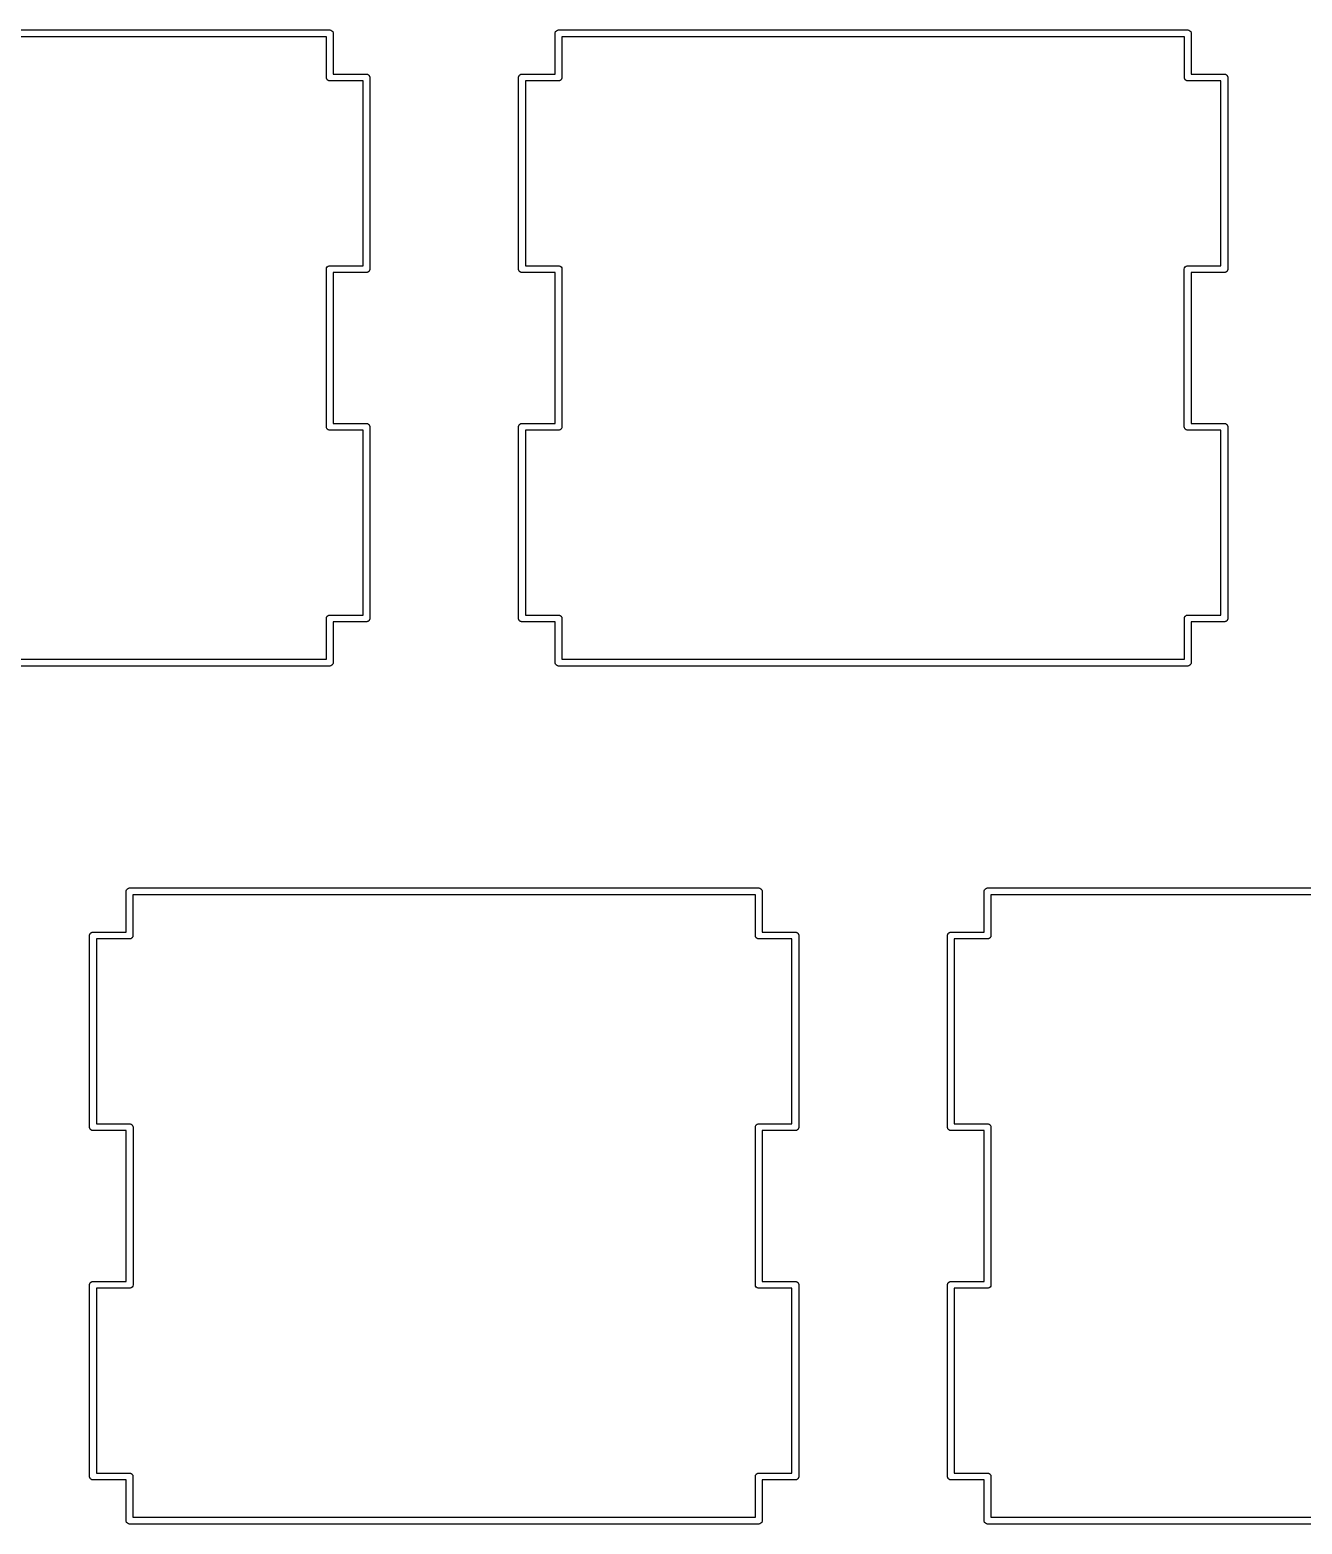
# Model space of a CAD drawing. Extents: x 24 to 395, y -191 to -67.
# Drawn here: x 95.58 to 123.83, y -126.12 to -92.95 of the extents above; entities that cross this region are included whole.
import ezdxf

# ---------------------------------------------------------------- set-up
doc = ezdxf.new("R2010")
doc.units = 0
doc.header["$MEASUREMENT"] = 0
doc.layers.add('BLACK', color=7, linetype='CONTINUOUS')

msp = doc.modelspace()

# ---------------------------------------------------------------- linework, layer by layer
at = {"layer": 'Black'}
for p, q in [((88.265, -92.9513), (102.235, -92.9513)), ((102.16, -93.1037), (88.34, -93.1037)), ((102.16, -94.0079), (102.16, -93.1037)), ((102.235, -92.9513), (102.261, -92.9559)), ((102.261, -92.9559), (102.284, -92.9691)), ((102.284, -92.9691), (102.301, -92.9894)), ((102.301, -92.9894), (102.31, -93.0143)), ((102.31, -93.0143), (102.31, -93.0407)), ((102.31, -93.0407), (102.31, -93.0408)), ((102.31, -93.0408), (102.31, -93.9329)), ((107.24, -93.0143), (107.249, -92.9894)), ((107.24, -93.0407), (107.24, -93.0143)), ((107.24, -93.0408), (107.24, -93.0407)), ((107.24, -93.9329), (107.24, -93.0408)), ((107.249, -92.9894), (107.266, -92.9691)), ((107.266, -92.9691), (107.289, -92.9559)), ((107.289, -92.9559), (107.315, -92.9513)), ((107.315, -92.9513), (121.285, -92.9513)), ((107.39, -93.1037), (107.39, -94.0079)), ((121.21, -93.1037), (107.39, -93.1037)), ((121.21, -94.0079), (121.21, -93.1037)), ((121.285, -92.9513), (121.311, -92.9559)), ((121.311, -92.9559), (121.334, -92.9691)), ((121.334, -92.9691), (121.351, -92.9894)), ((121.351, -92.9894), (121.36, -93.0143)), ((121.36, -93.0143), (121.36, -93.0407)), ((121.36, -93.0407), (121.36, -93.0408)), ((121.36, -93.0408), (121.36, -93.9329)), ((102.161, -94.0144), (102.16, -94.0079)), ((102.161, -94.021), (102.161, -94.0144)), ((102.163, -94.0271), (102.161, -94.021)), ((102.165, -94.0336), (102.163, -94.0271)), ((102.168, -94.0393), (102.165, -94.0336)), ((102.17, -94.0454), (102.168, -94.0393)), ((102.174, -94.0505), (102.17, -94.0454)), ((102.178, -94.0561), (102.174, -94.0505)), ((102.183, -94.0604), (102.178, -94.0561)), ((102.187, -94.0654), (102.183, -94.0604)), ((102.192, -94.0687), (102.187, -94.0654)), ((102.197, -94.0729), (102.192, -94.0687)), ((102.204, -94.0751), (102.197, -94.0729)), ((102.209, -94.0784), (102.204, -94.0751)), ((102.216, -94.0796), (102.209, -94.0784)), ((102.222, -94.0818), (102.216, -94.0796)), ((102.229, -94.0818), (102.222, -94.0818)), ((102.235, -94.0829), (102.229, -94.0818)), ((102.973, -94.0829), (102.235, -94.0829)), ((102.31, -93.9329), (103.048, -93.9329)), ((102.973, -98.1874), (102.973, -94.0829)), ((103.048, -93.9329), (103.054, -93.9341)), ((103.054, -93.9341), (103.061, -93.9341)), ((103.061, -93.9341), (103.067, -93.9363)), ((103.067, -93.9363), (103.073, -93.9375)), ((103.073, -93.9375), (103.079, -93.9407)), ((103.079, -93.9407), (103.085, -93.943)), ((103.085, -93.943), (103.09, -93.9472)), ((103.09, -93.9472), (103.096, -93.9505)), ((103.096, -93.9505), (103.1, -93.9555)), ((103.1, -93.9555), (103.105, -93.9597)), ((103.105, -93.9597), (103.109, -93.9654)), ((103.109, -93.9654), (103.113, -93.9704)), ((103.113, -93.9704), (103.115, -93.9766)), ((103.115, -93.9766), (103.118, -93.9823)), ((103.118, -93.9823), (103.119, -93.9887)), ((103.119, -93.9887), (103.122, -93.9949)), ((103.122, -93.9949), (103.122, -94.0015)), ((103.122, -94.0015), (103.123, -94.0079)), ((103.123, -94.0079), (103.123, -98.2624)), ((106.427, -94.0079), (106.428, -94.0015)), ((106.427, -98.2624), (106.427, -94.0079)), ((106.428, -93.9949), (106.431, -93.9887)), ((106.428, -94.0015), (106.428, -93.9949)), ((106.431, -93.9887), (106.432, -93.9823)), ((106.432, -93.9823), (106.435, -93.9766)), ((106.435, -93.9766), (106.437, -93.9704)), ((106.437, -93.9704), (106.441, -93.9654)), ((106.441, -93.9654), (106.445, -93.9597)), ((106.445, -93.9597), (106.45, -93.9555)), ((106.45, -93.9555), (106.454, -93.9505)), ((106.454, -93.9505), (106.46, -93.9472)), ((106.46, -93.9472), (106.465, -93.943)), ((106.465, -93.943), (106.471, -93.9407)), ((106.471, -93.9407), (106.477, -93.9375)), ((106.477, -93.9375), (106.483, -93.9363)), ((106.483, -93.9363), (106.489, -93.9341)), ((106.489, -93.9341), (106.496, -93.9341)), ((106.496, -93.9341), (106.502, -93.9329)), ((106.502, -93.9329), (107.24, -93.9329)), ((107.315, -94.0829), (106.577, -94.0829)), ((106.577, -94.0829), (106.577, -98.1874)), ((107.321, -94.0818), (107.315, -94.0829)), ((107.328, -94.0818), (107.321, -94.0818)), ((107.334, -94.0796), (107.328, -94.0818)), ((107.341, -94.0784), (107.334, -94.0796)), ((107.346, -94.0751), (107.341, -94.0784)), ((107.352, -94.0729), (107.346, -94.0751)), ((107.358, -94.0687), (107.352, -94.0729)), ((107.363, -94.0654), (107.358, -94.0687)), ((107.367, -94.0604), (107.363, -94.0654)), ((107.372, -94.0561), (107.367, -94.0604)), ((107.376, -94.0505), (107.372, -94.0561)), ((107.38, -94.0454), (107.376, -94.0505)), ((107.382, -94.0393), (107.38, -94.0454)), ((107.385, -94.0336), (107.382, -94.0393)), ((107.387, -94.0271), (107.385, -94.0336)), ((107.389, -94.021), (107.387, -94.0271)), ((107.39, -94.0079), (107.389, -94.0144)), ((107.389, -94.0144), (107.389, -94.021)), ((121.211, -94.0144), (121.21, -94.0079)), ((121.211, -94.021), (121.211, -94.0144)), ((121.213, -94.0271), (121.211, -94.021)), ((121.215, -94.0336), (121.213, -94.0271)), ((121.218, -94.0393), (121.215, -94.0336)), ((121.22, -94.0454), (121.218, -94.0393)), ((121.224, -94.0505), (121.22, -94.0454)), ((121.228, -94.0561), (121.224, -94.0505)), ((121.233, -94.0604), (121.228, -94.0561)), ((121.237, -94.0654), (121.233, -94.0604)), ((121.242, -94.0687), (121.237, -94.0654)), ((121.247, -94.0729), (121.242, -94.0687)), ((121.254, -94.0751), (121.247, -94.0729)), ((121.259, -94.0784), (121.254, -94.0751)), ((121.266, -94.0796), (121.259, -94.0784)), ((121.272, -94.0818), (121.266, -94.0796)), ((121.279, -94.0818), (121.272, -94.0818)), ((121.285, -94.0829), (121.279, -94.0818)), ((122.023, -94.0829), (121.285, -94.0829)), ((121.36, -93.9329), (122.098, -93.9329)), ((122.023, -98.1874), (122.023, -94.0829)), ((122.098, -93.9329), (122.104, -93.9341)), ((122.104, -93.9341), (122.111, -93.9341)), ((122.111, -93.9341), (122.117, -93.9363)), ((122.117, -93.9363), (122.123, -93.9375)), ((122.123, -93.9375), (122.129, -93.9407)), ((122.129, -93.9407), (122.135, -93.943)), ((122.135, -93.943), (122.14, -93.9472)), ((122.14, -93.9472), (122.146, -93.9505)), ((122.146, -93.9505), (122.15, -93.9555)), ((122.15, -93.9555), (122.155, -93.9597)), ((122.155, -93.9597), (122.159, -93.9654)), ((122.159, -93.9654), (122.163, -93.9704)), ((122.163, -93.9704), (122.165, -93.9766)), ((122.165, -93.9766), (122.168, -93.9823)), ((122.168, -93.9823), (122.169, -93.9887)), ((122.169, -93.9887), (122.172, -93.9949)), ((122.172, -93.9949), (122.172, -94.0015)), ((122.172, -94.0015), (122.173, -94.0079)), ((122.173, -94.0079), (122.173, -98.2624)), ((102.197, -98.1964), (102.222, -98.1874)), ((102.222, -98.1874), (102.248, -98.1874)), ((102.248, -98.1874), (102.248, -98.1874)), ((102.248, -98.1874), (102.973, -98.1874)), ((106.577, -98.1874), (107.302, -98.1874)), ((107.302, -98.1874), (107.302, -98.1874)), ((107.302, -98.1874), (107.328, -98.1874)), ((107.328, -98.1874), (107.353, -98.1964)), ((121.247, -98.1964), (121.272, -98.1874)), ((121.272, -98.1874), (121.298, -98.1874)), ((121.298, -98.1874), (121.298, -98.1874)), ((121.298, -98.1874), (122.023, -98.1874)), ((102.159, -98.2624), (102.163, -98.2364)), ((102.159, -101.763), (102.159, -98.2624)), ((102.163, -98.2364), (102.177, -98.2135)), ((102.177, -98.2135), (102.197, -98.1964)), ((103.048, -98.3374), (102.311, -98.3374)), ((102.311, -98.3374), (102.311, -101.688)), ((103.054, -98.3363), (103.048, -98.3374)), ((103.061, -98.3363), (103.054, -98.3363)), ((103.067, -98.3341), (103.061, -98.3363)), ((103.073, -98.3329), (103.067, -98.3341)), ((103.079, -98.3296), (103.073, -98.3329)), ((103.085, -98.3274), (103.079, -98.3296)), ((103.09, -98.3232), (103.085, -98.3274)), ((103.096, -98.3199), (103.09, -98.3232)), ((103.1, -98.3149), (103.096, -98.3199)), ((103.105, -98.3106), (103.1, -98.3149)), ((103.109, -98.305), (103.105, -98.3106)), ((103.113, -98.2999), (103.109, -98.305)), ((103.115, -98.2938), (103.113, -98.2999)), ((103.118, -98.2881), (103.115, -98.2938)), ((103.119, -98.2816), (103.118, -98.2881)), ((103.122, -98.2755), (103.119, -98.2816)), ((103.123, -98.2624), (103.122, -98.2689)), ((103.122, -98.2689), (103.122, -98.2755)), ((106.428, -98.2689), (106.427, -98.2624)), ((106.428, -98.2755), (106.428, -98.2689)), ((106.431, -98.2816), (106.428, -98.2755)), ((106.432, -98.2881), (106.431, -98.2816)), ((106.435, -98.2938), (106.432, -98.2881)), ((106.437, -98.2999), (106.435, -98.2938)), ((106.441, -98.305), (106.437, -98.2999)), ((106.445, -98.3106), (106.441, -98.305)), ((106.45, -98.3149), (106.445, -98.3106)), ((106.454, -98.3199), (106.45, -98.3149)), ((106.46, -98.3232), (106.454, -98.3199)), ((106.465, -98.3274), (106.46, -98.3232)), ((106.471, -98.3296), (106.465, -98.3274)), ((106.477, -98.3329), (106.471, -98.3296)), ((106.483, -98.3341), (106.477, -98.3329)), ((106.489, -98.3363), (106.483, -98.3341)), ((106.496, -98.3363), (106.489, -98.3363)), ((106.502, -98.3374), (106.496, -98.3363)), ((107.239, -98.3374), (106.502, -98.3374)), ((107.239, -101.688), (107.239, -98.3374)), ((107.353, -98.1964), (107.373, -98.2135)), ((107.373, -98.2135), (107.387, -98.2364)), ((107.387, -98.2364), (107.391, -98.2624)), ((107.391, -98.2624), (107.391, -101.763)), ((121.209, -98.2624), (121.213, -98.2364)), ((121.209, -101.763), (121.209, -98.2624)), ((121.213, -98.2364), (121.227, -98.2135)), ((121.227, -98.2135), (121.247, -98.1964)), ((122.098, -98.3374), (121.361, -98.3374)), ((121.361, -98.3374), (121.361, -101.688)), ((122.104, -98.3363), (122.098, -98.3374)), ((122.111, -98.3363), (122.104, -98.3363)), ((122.117, -98.3341), (122.111, -98.3363)), ((122.123, -98.3329), (122.117, -98.3341)), ((122.129, -98.3296), (122.123, -98.3329)), ((122.135, -98.3274), (122.129, -98.3296)), ((122.14, -98.3232), (122.135, -98.3274)), ((122.146, -98.3199), (122.14, -98.3232)), ((122.15, -98.3149), (122.146, -98.3199)), ((122.155, -98.3106), (122.15, -98.3149)), ((122.159, -98.305), (122.155, -98.3106)), ((122.163, -98.2999), (122.159, -98.305)), ((122.165, -98.2938), (122.163, -98.2999)), ((122.168, -98.2881), (122.165, -98.2938)), ((122.169, -98.2816), (122.168, -98.2881)), ((122.172, -98.2755), (122.169, -98.2816)), ((122.173, -98.2624), (122.172, -98.2689)), ((122.172, -98.2689), (122.172, -98.2755)), ((102.163, -101.789), (102.159, -101.763)), ((102.177, -101.812), (102.163, -101.789)), ((102.197, -101.829), (102.177, -101.812)), ((102.222, -101.838), (102.197, -101.829)), ((102.248, -101.838), (102.222, -101.838)), ((102.973, -101.838), (102.248, -101.838)), ((102.248, -101.838), (102.248, -101.838)), ((102.311, -101.688), (103.048, -101.688)), ((102.973, -105.942), (102.973, -101.838)), ((103.048, -101.688), (103.054, -101.689)), ((103.054, -101.689), (103.061, -101.689)), ((103.061, -101.689), (103.067, -101.691)), ((103.067, -101.691), (103.073, -101.692)), ((103.073, -101.692), (103.079, -101.695)), ((103.079, -101.695), (103.085, -101.698)), ((103.085, -101.698), (103.09, -101.702)), ((103.09, -101.702), (103.096, -101.705)), ((103.096, -101.705), (103.1, -101.71)), ((103.1, -101.71), (103.105, -101.714)), ((103.105, -101.714), (103.109, -101.72)), ((103.109, -101.72), (103.113, -101.725)), ((103.113, -101.725), (103.115, -101.731)), ((103.115, -101.731), (103.118, -101.737)), ((103.118, -101.737), (103.119, -101.743)), ((103.119, -101.743), (103.122, -101.75)), ((103.122, -101.75), (103.122, -101.756)), ((103.122, -101.756), (103.123, -101.763)), ((103.123, -101.763), (103.123, -106.017)), ((106.427, -101.763), (106.428, -101.756)), ((106.427, -106.017), (106.427, -101.763)), ((106.428, -101.75), (106.431, -101.743)), ((106.428, -101.756), (106.428, -101.75)), ((106.431, -101.743), (106.432, -101.737)), ((106.432, -101.737), (106.435, -101.731)), ((106.435, -101.731), (106.437, -101.725)), ((106.437, -101.725), (106.441, -101.72)), ((106.441, -101.72), (106.445, -101.714)), ((106.445, -101.714), (106.45, -101.71)), ((106.45, -101.71), (106.454, -101.705)), ((106.454, -101.705), (106.46, -101.702)), ((106.46, -101.702), (106.465, -101.698)), ((106.465, -101.698), (106.471, -101.695)), ((106.471, -101.695), (106.477, -101.692)), ((106.477, -101.692), (106.483, -101.691)), ((106.483, -101.691), (106.489, -101.689)), ((106.489, -101.689), (106.496, -101.689)), ((106.496, -101.689), (106.502, -101.688)), ((106.502, -101.688), (107.239, -101.688)), ((107.302, -101.838), (106.577, -101.838)), ((106.577, -101.838), (106.577, -105.942)), ((107.328, -101.838), (107.302, -101.838)), ((107.302, -101.838), (107.302, -101.838)), ((107.353, -101.829), (107.328, -101.838)), ((107.373, -101.812), (107.353, -101.829)), ((107.387, -101.789), (107.373, -101.812)), ((107.391, -101.763), (107.387, -101.789)), ((121.213, -101.789), (121.209, -101.763)), ((121.227, -101.812), (121.213, -101.789)), ((121.247, -101.829), (121.227, -101.812)), ((121.272, -101.838), (121.247, -101.829)), ((121.298, -101.838), (121.272, -101.838)), ((122.023, -101.838), (121.298, -101.838)), ((121.298, -101.838), (121.298, -101.838)), ((121.361, -101.688), (122.098, -101.688)), ((122.023, -105.942), (122.023, -101.838)), ((122.098, -101.688), (122.104, -101.689)), ((122.104, -101.689), (122.111, -101.689)), ((122.111, -101.689), (122.117, -101.691)), ((122.117, -101.691), (122.123, -101.692)), ((122.123, -101.692), (122.129, -101.695)), ((122.129, -101.695), (122.135, -101.698)), ((122.135, -101.698), (122.14, -101.702)), ((122.14, -101.702), (122.146, -101.705)), ((122.146, -101.705), (122.15, -101.71)), ((122.15, -101.71), (122.155, -101.714)), ((122.155, -101.714), (122.159, -101.72)), ((122.159, -101.72), (122.163, -101.725)), ((122.163, -101.725), (122.165, -101.731)), ((122.165, -101.731), (122.168, -101.737)), ((122.168, -101.737), (122.169, -101.743)), ((122.169, -101.743), (122.172, -101.75)), ((122.172, -101.75), (122.172, -101.756)), ((122.172, -101.756), (122.173, -101.763)), ((122.173, -101.763), (122.173, -106.017)), ((102.16, -106.017), (102.161, -106.011)), ((102.16, -106.921), (102.16, -106.017)), ((102.161, -106.004), (102.163, -105.998)), ((102.161, -106.011), (102.161, -106.004)), ((102.163, -105.998), (102.165, -105.991)), ((102.165, -105.991), (102.168, -105.986)), ((102.168, -105.986), (102.17, -105.98)), ((102.17, -105.98), (102.174, -105.975)), ((102.174, -105.975), (102.178, -105.969)), ((102.178, -105.969), (102.183, -105.965)), ((102.183, -105.965), (102.187, -105.96)), ((102.187, -105.96), (102.192, -105.956)), ((102.192, -105.956), (102.197, -105.952)), ((102.197, -105.952), (102.204, -105.95)), ((102.204, -105.95), (102.209, -105.947)), ((102.209, -105.947), (102.216, -105.945)), ((102.216, -105.945), (102.222, -105.943)), ((102.222, -105.943), (102.229, -105.943)), ((102.229, -105.943), (102.235, -105.942)), ((102.235, -105.942), (102.973, -105.942)), ((103.048, -106.092), (102.31, -106.092)), ((102.31, -106.092), (102.31, -106.984)), ((103.054, -106.091), (103.048, -106.092)), ((103.061, -106.091), (103.054, -106.091)), ((103.067, -106.089), (103.061, -106.091)), ((103.073, -106.088), (103.067, -106.089)), ((103.079, -106.084), (103.073, -106.088)), ((103.085, -106.082), (103.079, -106.084)), ((103.09, -106.078), (103.085, -106.082)), ((103.096, -106.075), (103.09, -106.078)), ((103.1, -106.069), (103.096, -106.075)), ((103.105, -106.065), (103.1, -106.069)), ((103.109, -106.06), (103.105, -106.065)), ((103.113, -106.055), (103.109, -106.06)), ((103.115, -106.048), (103.113, -106.055)), ((103.118, -106.043), (103.115, -106.048)), ((103.119, -106.036), (103.118, -106.043)), ((103.122, -106.03), (103.119, -106.036)), ((103.123, -106.017), (103.122, -106.024)), ((103.122, -106.024), (103.122, -106.03)), ((106.428, -106.024), (106.427, -106.017)), ((106.428, -106.03), (106.428, -106.024)), ((106.431, -106.036), (106.428, -106.03)), ((106.432, -106.043), (106.431, -106.036)), ((106.435, -106.048), (106.432, -106.043)), ((106.437, -106.055), (106.435, -106.048)), ((106.441, -106.06), (106.437, -106.055)), ((106.445, -106.065), (106.441, -106.06)), ((106.45, -106.069), (106.445, -106.065)), ((106.454, -106.075), (106.45, -106.069)), ((106.46, -106.078), (106.454, -106.075)), ((106.465, -106.082), (106.46, -106.078)), ((106.471, -106.084), (106.465, -106.082)), ((106.477, -106.088), (106.471, -106.084)), ((106.483, -106.089), (106.477, -106.088)), ((106.489, -106.091), (106.483, -106.089)), ((106.496, -106.091), (106.489, -106.091)), ((106.502, -106.092), (106.496, -106.091)), ((107.24, -106.092), (106.502, -106.092)), ((106.577, -105.942), (107.315, -105.942)), ((107.24, -106.984), (107.24, -106.092)), ((107.315, -105.942), (107.321, -105.943)), ((107.321, -105.943), (107.328, -105.943)), ((107.328, -105.943), (107.334, -105.945)), ((107.334, -105.945), (107.341, -105.947)), ((107.341, -105.947), (107.346, -105.95)), ((107.346, -105.95), (107.352, -105.952)), ((107.352, -105.952), (107.358, -105.956)), ((107.358, -105.956), (107.363, -105.96)), ((107.363, -105.96), (107.367, -105.965)), ((107.367, -105.965), (107.372, -105.969)), ((107.372, -105.969), (107.376, -105.975)), ((107.376, -105.975), (107.38, -105.98)), ((107.38, -105.98), (107.382, -105.986)), ((107.382, -105.986), (107.385, -105.991)), ((107.385, -105.991), (107.387, -105.998)), ((107.387, -105.998), (107.389, -106.004)), ((107.389, -106.004), (107.389, -106.011)), ((107.389, -106.011), (107.39, -106.017)), ((107.39, -106.017), (107.39, -106.921)), ((121.21, -106.017), (121.211, -106.011)), ((121.21, -106.921), (121.21, -106.017)), ((121.211, -106.004), (121.213, -105.998)), ((121.211, -106.011), (121.211, -106.004)), ((121.213, -105.998), (121.215, -105.991)), ((121.215, -105.991), (121.218, -105.986)), ((121.218, -105.986), (121.22, -105.98)), ((121.22, -105.98), (121.224, -105.975)), ((121.224, -105.975), (121.228, -105.969)), ((121.228, -105.969), (121.233, -105.965)), ((121.233, -105.965), (121.237, -105.96)), ((121.237, -105.96), (121.242, -105.956)), ((121.242, -105.956), (121.247, -105.952)), ((121.247, -105.952), (121.254, -105.95)), ((121.254, -105.95), (121.259, -105.947)), ((121.259, -105.947), (121.266, -105.945)), ((121.266, -105.945), (121.272, -105.943)), ((121.272, -105.943), (121.279, -105.943)), ((121.279, -105.943), (121.285, -105.942)), ((121.285, -105.942), (122.023, -105.942)), ((122.098, -106.092), (121.36, -106.092)), ((121.36, -106.092), (121.36, -106.984)), ((122.104, -106.091), (122.098, -106.092)), ((122.111, -106.091), (122.104, -106.091)), ((122.117, -106.089), (122.111, -106.091)), ((122.123, -106.088), (122.117, -106.089)), ((122.129, -106.084), (122.123, -106.088)), ((122.135, -106.082), (122.129, -106.084)), ((122.14, -106.078), (122.135, -106.082)), ((122.146, -106.075), (122.14, -106.078)), ((122.15, -106.069), (122.146, -106.075)), ((122.155, -106.065), (122.15, -106.069)), ((122.159, -106.06), (122.155, -106.065)), ((122.163, -106.055), (122.159, -106.06)), ((122.165, -106.048), (122.163, -106.055)), ((122.168, -106.043), (122.165, -106.048)), ((122.169, -106.036), (122.168, -106.043)), ((122.172, -106.03), (122.169, -106.036)), ((122.173, -106.017), (122.172, -106.024)), ((122.172, -106.024), (122.172, -106.03)), ((102.235, -107.074), (88.265, -107.074)), ((88.34, -106.921), (102.16, -106.921)), ((102.261, -107.069), (102.235, -107.074)), ((102.284, -107.056), (102.261, -107.069)), ((102.301, -107.036), (102.284, -107.056)), ((102.31, -107.011), (102.301, -107.036)), ((102.31, -106.984), (102.31, -106.984)), ((102.31, -106.984), (102.31, -107.011)), ((107.24, -107.011), (107.24, -106.984)), ((107.24, -106.984), (107.24, -106.984)), ((107.249, -107.036), (107.24, -107.011)), ((107.266, -107.056), (107.249, -107.036)), ((107.289, -107.069), (107.266, -107.056)), ((107.315, -107.074), (107.289, -107.069)), ((121.285, -107.074), (107.315, -107.074)), ((107.39, -106.921), (121.21, -106.921)), ((121.311, -107.069), (121.285, -107.074)), ((121.334, -107.056), (121.311, -107.069)), ((121.351, -107.036), (121.334, -107.056)), ((121.36, -107.011), (121.351, -107.036)), ((121.36, -106.984), (121.36, -106.984)), ((121.36, -106.984), (121.36, -107.011)), ((97.715, -112.064), (97.724, -112.039)), ((97.715, -112.091), (97.715, -112.064)), ((97.715, -112.983), (97.715, -112.091)), ((97.715, -112.091), (97.715, -112.091)), ((97.724, -112.039), (97.741, -112.019)), ((97.741, -112.019), (97.7639, -112.006)), ((97.7639, -112.006), (97.79, -112.001)), ((97.79, -112.001), (111.76, -112.001)), ((111.76, -112.001), (111.786, -112.006)), ((111.786, -112.006), (111.809, -112.019)), ((111.809, -112.019), (111.826, -112.039)), ((111.826, -112.039), (111.835, -112.064)), ((111.835, -112.064), (111.835, -112.091)), ((111.835, -112.091), (111.835, -112.091)), ((111.835, -112.091), (111.835, -112.983)), ((116.765, -112.064), (116.774, -112.039)), ((116.765, -112.091), (116.765, -112.064)), ((116.765, -112.983), (116.765, -112.091)), ((116.765, -112.091), (116.765, -112.091)), ((116.774, -112.039), (116.791, -112.019)), ((116.791, -112.019), (116.814, -112.006)), ((116.814, -112.006), (116.84, -112.001)), ((116.84, -112.001), (130.81, -112.001)), ((97.865, -112.154), (97.865, -113.058)), ((111.685, -112.154), (97.865, -112.154)), ((111.685, -113.058), (111.685, -112.154)), ((116.915, -112.154), (116.915, -113.058)), ((130.735, -112.154), (116.915, -112.154)), ((96.9022, -113.058), (96.9033, -113.051)), ((96.9022, -117.312), (96.9022, -113.058)), ((96.9033, -113.045), (96.9056, -113.039)), ((96.9033, -113.051), (96.9033, -113.045)), ((96.9056, -113.039), (96.9067, -113.032)), ((96.9067, -113.032), (96.91, -113.027)), ((96.91, -113.027), (96.9122, -113.02)), ((96.9122, -113.02), (96.9165, -113.015)), ((96.9165, -113.015), (96.9197, -113.01)), ((96.9197, -113.01), (96.9248, -113.006)), ((96.9248, -113.006), (96.929, -113)), ((96.929, -113), (96.9347, -112.997)), ((96.9347, -112.997), (96.9397, -112.993)), ((96.9397, -112.993), (96.9459, -112.991)), ((96.9459, -112.991), (96.9515, -112.987)), ((96.9515, -112.987), (96.958, -112.986)), ((96.958, -112.986), (96.9642, -112.984)), ((96.9642, -112.984), (96.9707, -112.984)), ((96.9707, -112.984), (96.9772, -112.983)), ((96.9772, -112.983), (97.715, -112.983)), ((97.8382, -113.115), (97.8325, -113.119)), ((97.8424, -113.11), (97.8382, -113.115)), ((97.8475, -113.106), (97.8424, -113.11)), ((97.8507, -113.1), (97.8475, -113.106)), ((97.855, -113.095), (97.8507, -113.1)), ((97.8572, -113.089), (97.855, -113.095)), ((97.8605, -113.084), (97.8572, -113.089)), ((97.8616, -113.077), (97.8605, -113.084)), ((97.8639, -113.071), (97.8616, -113.077)), ((97.865, -113.058), (97.8639, -113.064)), ((97.8639, -113.064), (97.8639, -113.071)), ((111.686, -113.064), (111.685, -113.058)), ((111.686, -113.071), (111.686, -113.064)), ((111.688, -113.077), (111.686, -113.071)), ((111.69, -113.084), (111.688, -113.077)), ((111.693, -113.089), (111.69, -113.084)), ((111.695, -113.095), (111.693, -113.089)), ((111.699, -113.1), (111.695, -113.095)), ((111.703, -113.106), (111.699, -113.1)), ((111.708, -113.11), (111.703, -113.106)), ((111.712, -113.115), (111.708, -113.11)), ((111.717, -113.119), (111.712, -113.115)), ((111.835, -112.983), (112.573, -112.983)), ((112.573, -112.983), (112.579, -112.984)), ((112.579, -112.984), (112.586, -112.984)), ((112.586, -112.984), (112.592, -112.986)), ((112.592, -112.986), (112.598, -112.987)), ((112.598, -112.987), (112.604, -112.991)), ((112.604, -112.991), (112.61, -112.993)), ((112.61, -112.993), (112.615, -112.997)), ((112.615, -112.997), (112.621, -113)), ((112.621, -113), (112.625, -113.006)), ((112.625, -113.006), (112.63, -113.01)), ((112.63, -113.01), (112.634, -113.015)), ((112.634, -113.015), (112.638, -113.02)), ((112.638, -113.02), (112.64, -113.027)), ((112.64, -113.027), (112.643, -113.032)), ((112.643, -113.032), (112.644, -113.039)), ((112.644, -113.039), (112.647, -113.045)), ((112.647, -113.045), (112.647, -113.051)), ((112.647, -113.051), (112.648, -113.058)), ((112.648, -113.058), (112.648, -117.312)), ((115.952, -113.058), (115.953, -113.051)), ((115.952, -117.312), (115.952, -113.058)), ((115.953, -113.045), (115.956, -113.039)), ((115.953, -113.051), (115.953, -113.045)), ((115.956, -113.039), (115.957, -113.032)), ((115.957, -113.032), (115.96, -113.027)), ((115.96, -113.027), (115.962, -113.02)), ((115.962, -113.02), (115.966, -113.015)), ((115.966, -113.015), (115.97, -113.01)), ((115.97, -113.01), (115.975, -113.006)), ((115.975, -113.006), (115.979, -113)), ((115.979, -113), (115.985, -112.997)), ((115.985, -112.997), (115.99, -112.993)), ((115.99, -112.993), (115.996, -112.991)), ((115.996, -112.991), (116.002, -112.987)), ((116.002, -112.987), (116.008, -112.986)), ((116.008, -112.986), (116.014, -112.984)), ((116.014, -112.984), (116.021, -112.984)), ((116.021, -112.984), (116.027, -112.983)), ((116.027, -112.983), (116.765, -112.983)), ((116.888, -113.115), (116.883, -113.119)), ((116.892, -113.11), (116.888, -113.115)), ((116.897, -113.106), (116.892, -113.11)), ((116.901, -113.1), (116.897, -113.106)), ((116.905, -113.095), (116.901, -113.1)), ((116.907, -113.089), (116.905, -113.095)), ((116.91, -113.084), (116.907, -113.089)), ((116.912, -113.077), (116.91, -113.084)), ((116.914, -113.071), (116.912, -113.077)), ((116.915, -113.058), (116.914, -113.064)), ((116.914, -113.064), (116.914, -113.071)), ((97.79, -113.133), (97.0522, -113.133)), ((97.0522, -113.133), (97.0522, -117.237)), ((97.7965, -113.132), (97.79, -113.133)), ((97.803, -113.132), (97.7965, -113.132)), ((97.8092, -113.13), (97.803, -113.132)), ((97.8157, -113.128), (97.8092, -113.13)), ((97.8213, -113.125), (97.8157, -113.128)), ((97.8275, -113.123), (97.8213, -113.125)), ((97.8325, -113.119), (97.8275, -113.123)), ((111.722, -113.123), (111.717, -113.119)), ((111.729, -113.125), (111.722, -113.123)), ((111.734, -113.128), (111.729, -113.125)), ((111.741, -113.13), (111.734, -113.128)), ((111.747, -113.132), (111.741, -113.13)), ((111.754, -113.132), (111.747, -113.132)), ((111.76, -113.133), (111.754, -113.132)), ((112.498, -113.133), (111.76, -113.133)), ((112.498, -117.237), (112.498, -113.133)), ((116.84, -113.133), (116.102, -113.133)), ((116.102, -113.133), (116.102, -117.237)), ((116.846, -113.132), (116.84, -113.133)), ((116.853, -113.132), (116.846, -113.132)), ((116.859, -113.13), (116.853, -113.132)), ((116.866, -113.128), (116.859, -113.13)), ((116.871, -113.125), (116.866, -113.128)), ((116.877, -113.123), (116.871, -113.125)), ((116.883, -113.119), (116.877, -113.123)), ((96.9033, -117.319), (96.9022, -117.312)), ((96.9033, -117.325), (96.9033, -117.319)), ((96.9056, -117.332), (96.9033, -117.325)), ((96.9067, -117.338), (96.9056, -117.332)), ((96.91, -117.344), (96.9067, -117.338)), ((96.9122, -117.35), (96.91, -117.344)), ((96.9165, -117.355), (96.9122, -117.35)), ((96.9197, -117.361), (96.9165, -117.355)), ((96.9248, -117.365), (96.9197, -117.361)), ((96.929, -117.37), (96.9248, -117.365)), ((96.9347, -117.373), (96.929, -117.37)), ((96.9397, -117.377), (96.9347, -117.373)), ((96.9459, -117.38), (96.9397, -117.377)), ((96.9515, -117.383), (96.9459, -117.38)), ((96.958, -117.384), (96.9515, -117.383)), ((96.9642, -117.386), (96.958, -117.384)), ((96.9707, -117.386), (96.9642, -117.386)), ((96.9772, -117.387), (96.9707, -117.386)), ((97.7138, -117.387), (96.9772, -117.387)), ((97.0522, -117.237), (97.7767, -117.237)), ((97.7138, -120.738), (97.7138, -117.387)), ((97.7767, -117.237), (97.7768, -117.237)), ((97.7768, -117.237), (97.8032, -117.237)), ((97.8032, -117.237), (97.8281, -117.246)), ((97.8281, -117.246), (97.8484, -117.263)), ((97.8484, -117.263), (97.8616, -117.286)), ((97.8616, -117.286), (97.8662, -117.312)), ((97.8662, -117.312), (97.8662, -120.813)), ((111.684, -117.312), (111.688, -117.286)), ((111.684, -120.813), (111.684, -117.312)), ((111.688, -117.286), (111.702, -117.263)), ((111.702, -117.263), (111.722, -117.246)), ((111.722, -117.246), (111.747, -117.237)), ((111.747, -117.237), (111.773, -117.237)), ((111.773, -117.237), (111.773, -117.237)), ((111.773, -117.237), (112.498, -117.237)), ((112.573, -117.387), (111.836, -117.387)), ((111.836, -117.387), (111.836, -120.738)), ((112.579, -117.386), (112.573, -117.387)), ((112.586, -117.386), (112.579, -117.386)), ((112.592, -117.384), (112.586, -117.386)), ((112.598, -117.383), (112.592, -117.384)), ((112.604, -117.38), (112.598, -117.383)), ((112.61, -117.377), (112.604, -117.38)), ((112.615, -117.373), (112.61, -117.377)), ((112.621, -117.37), (112.615, -117.373)), ((112.625, -117.365), (112.621, -117.37)), ((112.63, -117.361), (112.625, -117.365)), ((112.634, -117.355), (112.63, -117.361)), ((112.638, -117.35), (112.634, -117.355)), ((112.64, -117.344), (112.638, -117.35)), ((112.643, -117.338), (112.64, -117.344)), ((112.644, -117.332), (112.643, -117.338)), ((112.647, -117.325), (112.644, -117.332)), ((112.648, -117.312), (112.647, -117.319)), ((112.647, -117.319), (112.647, -117.325)), ((115.953, -117.319), (115.952, -117.312)), ((115.953, -117.325), (115.953, -117.319)), ((115.956, -117.332), (115.953, -117.325)), ((115.957, -117.338), (115.956, -117.332)), ((115.96, -117.344), (115.957, -117.338)), ((115.962, -117.35), (115.96, -117.344)), ((115.966, -117.355), (115.962, -117.35)), ((115.97, -117.361), (115.966, -117.355)), ((115.975, -117.365), (115.97, -117.361)), ((115.979, -117.37), (115.975, -117.365)), ((115.985, -117.373), (115.979, -117.37)), ((115.99, -117.377), (115.985, -117.373)), ((115.996, -117.38), (115.99, -117.377)), ((116.002, -117.383), (115.996, -117.38)), ((116.008, -117.384), (116.002, -117.383)), ((116.014, -117.386), (116.008, -117.384)), ((116.021, -117.386), (116.014, -117.386)), ((116.027, -117.387), (116.021, -117.386)), ((116.764, -117.387), (116.027, -117.387)), ((116.102, -117.237), (116.827, -117.237)), ((116.764, -120.738), (116.764, -117.387)), ((116.827, -117.237), (116.827, -117.237)), ((116.827, -117.237), (116.853, -117.237)), ((116.853, -117.237), (116.878, -117.246)), ((116.878, -117.246), (116.898, -117.263)), ((116.898, -117.263), (116.912, -117.286)), ((116.912, -117.286), (116.916, -117.312)), ((116.916, -117.312), (116.916, -120.813)), ((96.9347, -120.752), (96.9397, -120.748)), ((96.9397, -120.748), (96.9459, -120.745)), ((96.9459, -120.745), (96.9515, -120.742)), ((96.9515, -120.742), (96.958, -120.741)), ((96.958, -120.741), (96.9642, -120.739)), ((96.9642, -120.739), (96.9707, -120.739)), ((96.9707, -120.739), (96.9772, -120.738)), ((96.9772, -120.738), (97.7138, -120.738)), ((111.836, -120.738), (112.573, -120.738)), ((112.573, -120.738), (112.579, -120.739)), ((112.579, -120.739), (112.586, -120.739)), ((112.586, -120.739), (112.592, -120.741)), ((112.592, -120.741), (112.598, -120.742)), ((112.598, -120.742), (112.604, -120.745)), ((112.604, -120.745), (112.61, -120.748)), ((112.61, -120.748), (112.615, -120.752)), ((115.985, -120.752), (115.99, -120.748)), ((115.99, -120.748), (115.996, -120.745)), ((115.996, -120.745), (116.002, -120.742)), ((116.002, -120.742), (116.008, -120.741)), ((116.008, -120.741), (116.014, -120.739)), ((116.014, -120.739), (116.021, -120.739)), ((116.021, -120.739), (116.027, -120.738)), ((116.027, -120.738), (116.764, -120.738)), ((96.9022, -120.813), (96.9033, -120.806)), ((96.9022, -125.067), (96.9022, -120.813)), ((96.9033, -120.8), (96.9056, -120.793)), ((96.9033, -120.806), (96.9033, -120.8)), ((96.9056, -120.793), (96.9067, -120.787)), ((96.9067, -120.787), (96.91, -120.781)), ((96.91, -120.781), (96.9122, -120.775)), ((96.9122, -120.775), (96.9165, -120.77)), ((96.9165, -120.77), (96.9197, -120.764)), ((96.9197, -120.764), (96.9248, -120.76)), ((96.9248, -120.76), (96.929, -120.755)), ((96.929, -120.755), (96.9347, -120.752)), ((97.7767, -120.888), (97.0522, -120.888)), ((97.0522, -120.888), (97.0522, -124.992)), ((97.7768, -120.888), (97.7767, -120.888)), ((97.8032, -120.888), (97.7768, -120.888)), ((97.8281, -120.879), (97.8032, -120.888)), ((97.8484, -120.862), (97.8281, -120.879)), ((97.8616, -120.839), (97.8484, -120.862)), ((97.8662, -120.813), (97.8616, -120.839)), ((111.688, -120.839), (111.684, -120.813)), ((111.702, -120.862), (111.688, -120.839)), ((111.722, -120.879), (111.702, -120.862)), ((111.747, -120.888), (111.722, -120.879)), ((111.773, -120.888), (111.747, -120.888)), ((112.498, -120.888), (111.773, -120.888)), ((111.773, -120.888), (111.773, -120.888)), ((112.498, -124.992), (112.498, -120.888)), ((112.615, -120.752), (112.621, -120.755)), ((112.621, -120.755), (112.625, -120.76)), ((112.625, -120.76), (112.63, -120.764)), ((112.63, -120.764), (112.634, -120.77)), ((112.634, -120.77), (112.638, -120.775)), ((112.638, -120.775), (112.64, -120.781)), ((112.64, -120.781), (112.643, -120.787)), ((112.643, -120.787), (112.644, -120.793)), ((112.644, -120.793), (112.647, -120.8)), ((112.647, -120.8), (112.647, -120.806)), ((112.647, -120.806), (112.648, -120.813)), ((112.648, -120.813), (112.648, -125.067)), ((115.952, -120.813), (115.953, -120.806)), ((115.952, -125.067), (115.952, -120.813)), ((115.953, -120.8), (115.956, -120.793)), ((115.953, -120.806), (115.953, -120.8)), ((115.956, -120.793), (115.957, -120.787)), ((115.957, -120.787), (115.96, -120.781)), ((115.96, -120.781), (115.962, -120.775)), ((115.962, -120.775), (115.966, -120.77)), ((115.966, -120.77), (115.97, -120.764)), ((115.97, -120.764), (115.975, -120.76)), ((115.975, -120.76), (115.979, -120.755)), ((115.979, -120.755), (115.985, -120.752)), ((116.827, -120.888), (116.102, -120.888)), ((116.102, -120.888), (116.102, -124.992)), ((116.853, -120.888), (116.827, -120.888)), ((116.827, -120.888), (116.827, -120.888)), ((116.878, -120.879), (116.853, -120.888)), ((116.898, -120.862), (116.878, -120.879)), ((116.912, -120.839), (116.898, -120.862)), ((116.916, -120.813), (116.912, -120.839)), ((97.0522, -124.992), (97.79, -124.992)), ((97.79, -124.992), (97.7965, -124.993)), ((97.7965, -124.993), (97.803, -124.993)), ((97.803, -124.993), (97.8092, -124.995)), ((97.8092, -124.995), (97.8157, -124.997)), ((97.8157, -124.997), (97.8213, -125)), ((97.8213, -125), (97.8275, -125.002)), ((97.8275, -125.002), (97.8325, -125.006)), ((97.8325, -125.006), (97.8382, -125.01)), ((97.8382, -125.01), (97.8424, -125.015)), ((97.8424, -125.015), (97.8475, -125.019)), ((97.8475, -125.019), (97.8507, -125.025)), ((97.8507, -125.025), (97.855, -125.03)), ((97.855, -125.03), (97.8572, -125.036)), ((97.8572, -125.036), (97.8605, -125.041)), ((97.8605, -125.041), (97.8616, -125.048)), ((97.8616, -125.048), (97.8639, -125.054)), ((97.8639, -125.054), (97.8639, -125.061)), ((97.8639, -125.061), (97.865, -125.067)), ((111.685, -125.067), (111.686, -125.061)), ((111.686, -125.054), (111.688, -125.048)), ((111.686, -125.061), (111.686, -125.054)), ((111.688, -125.048), (111.69, -125.041)), ((111.69, -125.041), (111.693, -125.036)), ((111.693, -125.036), (111.695, -125.03)), ((111.695, -125.03), (111.699, -125.025)), ((111.699, -125.025), (111.703, -125.019)), ((111.703, -125.019), (111.708, -125.015)), ((111.708, -125.015), (111.712, -125.01)), ((111.712, -125.01), (111.717, -125.006)), ((111.717, -125.006), (111.722, -125.002)), ((111.722, -125.002), (111.729, -125)), ((111.729, -125), (111.734, -124.997)), ((111.734, -124.997), (111.741, -124.995)), ((111.741, -124.995), (111.747, -124.993)), ((111.747, -124.993), (111.754, -124.993)), ((111.754, -124.993), (111.76, -124.992)), ((111.76, -124.992), (112.498, -124.992)), ((116.102, -124.992), (116.84, -124.992)), ((116.84, -124.992), (116.846, -124.993)), ((116.846, -124.993), (116.853, -124.993)), ((116.853, -124.993), (116.859, -124.995)), ((116.859, -124.995), (116.866, -124.997)), ((116.866, -124.997), (116.871, -125)), ((116.871, -125), (116.877, -125.002)), ((116.877, -125.002), (116.883, -125.006)), ((116.883, -125.006), (116.888, -125.01)), ((116.888, -125.01), (116.892, -125.015)), ((116.892, -125.015), (116.897, -125.019)), ((116.897, -125.019), (116.901, -125.025)), ((116.901, -125.025), (116.905, -125.03)), ((116.905, -125.03), (116.907, -125.036)), ((116.907, -125.036), (116.91, -125.041)), ((116.91, -125.041), (116.912, -125.048)), ((116.912, -125.048), (116.914, -125.054)), ((116.914, -125.054), (116.914, -125.061)), ((116.914, -125.061), (116.915, -125.067)), ((96.9033, -125.074), (96.9022, -125.067)), ((96.9033, -125.08), (96.9033, -125.074)), ((96.9056, -125.086), (96.9033, -125.08)), ((96.9067, -125.093), (96.9056, -125.086)), ((96.91, -125.098), (96.9067, -125.093)), ((96.9122, -125.105), (96.91, -125.098)), ((96.9165, -125.11), (96.9122, -125.105)), ((96.9197, -125.115), (96.9165, -125.11)), ((96.9248, -125.119), (96.9197, -125.115)), ((96.929, -125.125), (96.9248, -125.119)), ((96.9347, -125.128), (96.929, -125.125)), ((96.9397, -125.132), (96.9347, -125.128)), ((96.9459, -125.134), (96.9397, -125.132)), ((96.9515, -125.138), (96.9459, -125.134)), ((96.958, -125.139), (96.9515, -125.138)), ((96.9642, -125.141), (96.958, -125.139)), ((96.9707, -125.141), (96.9642, -125.141)), ((96.9772, -125.142), (96.9707, -125.141)), ((97.715, -125.142), (96.9772, -125.142)), ((97.715, -126.034), (97.715, -125.142)), ((97.865, -125.067), (97.865, -125.971)), ((111.685, -125.971), (111.685, -125.067)), ((112.573, -125.142), (111.835, -125.142)), ((111.835, -125.142), (111.835, -126.034)), ((112.579, -125.141), (112.573, -125.142)), ((112.586, -125.141), (112.579, -125.141)), ((112.592, -125.139), (112.586, -125.141)), ((112.598, -125.138), (112.592, -125.139)), ((112.604, -125.134), (112.598, -125.138)), ((112.61, -125.132), (112.604, -125.134)), ((112.615, -125.128), (112.61, -125.132)), ((112.621, -125.125), (112.615, -125.128)), ((112.625, -125.119), (112.621, -125.125)), ((112.63, -125.115), (112.625, -125.119)), ((112.634, -125.11), (112.63, -125.115)), ((112.638, -125.105), (112.634, -125.11)), ((112.64, -125.098), (112.638, -125.105)), ((112.643, -125.093), (112.64, -125.098)), ((112.644, -125.086), (112.643, -125.093)), ((112.647, -125.08), (112.644, -125.086)), ((112.648, -125.067), (112.647, -125.074)), ((112.647, -125.074), (112.647, -125.08)), ((115.953, -125.074), (115.952, -125.067)), ((115.953, -125.08), (115.953, -125.074)), ((115.956, -125.086), (115.953, -125.08)), ((115.957, -125.093), (115.956, -125.086)), ((115.96, -125.098), (115.957, -125.093)), ((115.962, -125.105), (115.96, -125.098)), ((115.966, -125.11), (115.962, -125.105)), ((115.97, -125.115), (115.966, -125.11)), ((115.975, -125.119), (115.97, -125.115)), ((115.979, -125.125), (115.975, -125.119)), ((115.985, -125.128), (115.979, -125.125)), ((115.99, -125.132), (115.985, -125.128)), ((115.996, -125.134), (115.99, -125.132)), ((116.002, -125.138), (115.996, -125.134)), ((116.008, -125.139), (116.002, -125.138)), ((116.014, -125.141), (116.008, -125.139)), ((116.021, -125.141), (116.014, -125.141)), ((116.027, -125.142), (116.021, -125.141)), ((116.765, -125.142), (116.027, -125.142)), ((116.765, -126.034), (116.765, -125.142)), ((116.915, -125.067), (116.915, -125.971)), ((97.715, -126.061), (97.715, -126.034)), ((97.715, -126.034), (97.715, -126.034)), ((97.865, -125.971), (111.685, -125.971)), ((111.835, -126.034), (111.835, -126.034)), ((111.835, -126.034), (111.835, -126.061)), ((116.765, -126.061), (116.765, -126.034)), ((116.765, -126.034), (116.765, -126.034)), ((116.915, -125.971), (130.735, -125.971)), ((97.724, -126.086), (97.715, -126.061)), ((97.741, -126.106), (97.724, -126.086)), ((97.7639, -126.119), (97.741, -126.106)), ((97.79, -126.124), (97.7639, -126.119)), ((111.76, -126.124), (97.79, -126.124)), ((111.786, -126.119), (111.76, -126.124)), ((111.809, -126.106), (111.786, -126.119)), ((111.826, -126.086), (111.809, -126.106)), ((111.835, -126.061), (111.826, -126.086)), ((116.774, -126.086), (116.765, -126.061)), ((116.791, -126.106), (116.774, -126.086)), ((116.814, -126.119), (116.791, -126.106)), ((116.84, -126.124), (116.814, -126.119)), ((130.81, -126.124), (116.84, -126.124))]:
    msp.add_line(p, q, dxfattribs=at)

doc.saveas('drawing.dxf')
